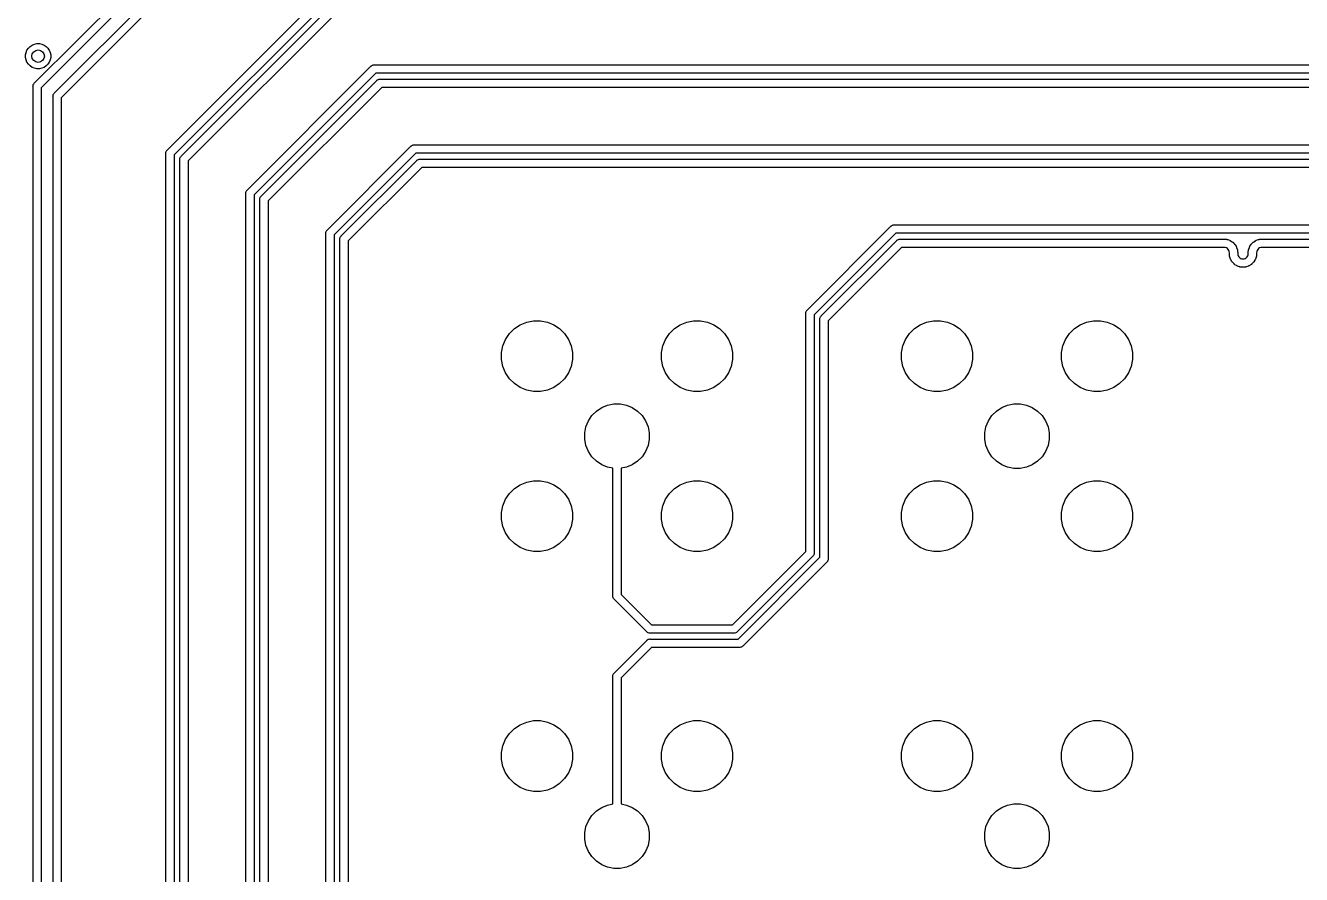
# Model space of a CAD drawing. Extents: x 4.56 to 9.01, y -5.14 to -1.86.
# Drawn here: x 4.561 to 6.156, y -4.248 to -3.187 of the extents above; entities that cross this region are included whole.
import ezdxf

# ---------------------------------------------------------------- set-up
doc = ezdxf.new("R2010")
doc.units = 0
doc.header["$MEASUREMENT"] = 0
doc.layers.add('BLACK', color=7, linetype='CONTINUOUS')

msp = doc.modelspace()

# ---------------------------------------------------------------- linework, layer by layer
at = {"layer": 'BLACK', "linetype": 'CONTINUOUS'}
for p, q in [((4.57164, -3.25879), (4.85879, -2.97164)), ((4.86457, -2.98), (4.58, -3.26457)), ((4.59664, -3.27129), (4.87129, -2.99664)), ((4.87707, -3.005), (4.605, -3.27707)), ((4.73764, -3.34247), (4.94247, -3.13764)), ((4.94849, -3.14635), (4.74635, -3.34849)), ((4.75536, -3.34981), (4.94981, -3.15536)), ((4.95583, -3.16407), (4.76407, -3.35583)), ((4.56063, -3.22345), (4.56124, -3.22041)), ((4.56124, -3.22041), (4.56242, -3.21754)), ((4.56242, -3.21754), (4.56415, -3.21496)), ((4.56415, -3.21496), (4.56634, -3.21277)), ((4.56634, -3.21277), (4.56892, -3.21104)), ((4.56892, -3.21104), (4.57178, -3.20986)), ((4.57178, -3.20986), (4.57483, -3.20925)), ((4.57483, -3.20925), (4.57793, -3.20925)), ((4.57793, -3.20925), (4.58097, -3.20986)), ((4.58097, -3.20986), (4.58384, -3.21104)), ((4.58384, -3.21104), (4.58642, -3.21277)), ((4.58642, -3.21277), (4.58861, -3.21496)), ((4.58861, -3.21496), (4.59033, -3.21754)), ((4.59033, -3.21754), (4.59152, -3.22041)), ((4.59152, -3.22041), (4.59213, -3.22345)), ((4.56063, -3.22655), (4.56063, -3.22345)), ((4.56124, -3.22959), (4.56063, -3.22655)), ((4.56242, -3.23246), (4.56124, -3.22959)), ((4.56415, -3.23504), (4.56242, -3.23246)), ((4.56634, -3.23723), (4.56415, -3.23504)), ((4.56892, -3.23896), (4.56634, -3.23723)), ((4.58642, -3.23723), (4.58384, -3.23896)), ((4.58861, -3.23504), (4.58642, -3.23723)), ((4.59033, -3.23246), (4.58861, -3.23504)), ((4.59152, -3.22959), (4.59033, -3.23246)), ((4.59213, -3.22655), (4.59152, -3.22959)), ((4.59213, -3.22345), (4.59213, -3.22655)), ((4.83764, -3.39247), (4.99247, -3.23764)), ((4.99247, -3.23764), (4.99263, -3.23744)), ((4.99263, -3.23744), (4.99342, -3.23679)), ((4.99342, -3.23679), (4.99433, -3.23631)), ((4.99433, -3.23631), (4.99531, -3.23601)), ((4.99531, -3.23601), (4.99633, -3.23591)), ((4.99633, -3.23591), (4.99659, -3.23593)), ((4.99659, -3.23593), (7.94417, -3.23593)), ((4.57178, -3.24014), (4.56892, -3.23896)), ((4.57483, -3.24075), (4.57178, -3.24014)), ((4.57793, -3.24075), (4.57483, -3.24075)), ((4.58097, -3.24014), (4.57793, -3.24075)), ((4.58384, -3.23896), (4.58097, -3.24014)), ((4.99849, -3.24635), (4.84635, -3.39849)), ((7.94607, -3.24635), (4.99849, -3.24635)), ((5.00198, -3.25393), (5.00265, -3.25373)), ((5.00265, -3.25373), (5.00367, -3.25363)), ((5.00367, -3.25363), (5.00393, -3.25365)), ((5.00393, -3.25365), (7.79618, -3.25365)), ((4.56998, -3.2625), (4.57007, -3.26152)), ((4.57, -3.26275), (4.56998, -3.2625)), ((4.57, -3.28109), (4.57, -3.26275)), ((4.57007, -3.26152), (4.57036, -3.26058)), ((4.57036, -3.26058), (4.57082, -3.25971)), ((4.57082, -3.25971), (4.57105, -3.25944)), ((4.57105, -3.25944), (4.57145, -3.25895)), ((4.57145, -3.25895), (4.57164, -3.25879)), ((4.58, -3.26457), (4.58, -4.48543)), ((4.85536, -3.39981), (4.99981, -3.25536)), ((5.00583, -3.26407), (4.86407, -3.40583)), ((4.99981, -3.25536), (4.99997, -3.25516)), ((4.99997, -3.25516), (5.00076, -3.25451)), ((5.00076, -3.25451), (5.00167, -3.25403)), ((5.00167, -3.25403), (5.00198, -3.25393)), ((7.79636, -3.26407), (5.00583, -3.26407)), ((4.57, -4.46275), (4.57, -3.28109)), ((4.57, -3.28109), (4.57, -3.28109)), ((4.59498, -3.275), (4.59507, -3.27402)), ((4.595, -3.27525), (4.59498, -3.275)), ((4.595, -4.47475), (4.595, -3.27525)), ((4.59507, -3.27402), (4.59536, -3.27308)), ((4.59536, -3.27308), (4.59582, -3.27221)), ((4.59582, -3.27221), (4.59606, -3.27192)), ((4.59606, -3.27192), (4.59645, -3.27145)), ((4.59645, -3.27145), (4.59664, -3.27129)), ((4.605, -3.27707), (4.605, -4.47293)), ((4.73591, -3.34633), (4.73601, -3.34531)), ((4.73593, -3.34659), (4.73591, -3.34633)), ((4.73593, -4.40341), (4.73593, -3.34659)), ((4.73601, -3.34531), (4.73631, -3.34433)), ((4.73631, -3.34433), (4.73679, -3.34342)), ((4.73679, -3.34342), (4.73728, -3.34283)), ((4.73728, -3.34283), (4.73744, -3.34263)), ((4.73744, -3.34263), (4.73764, -3.34247)), ((4.74635, -3.34849), (4.74635, -4.40151)), ((4.93764, -3.44247), (5.04247, -3.33764)), ((5.04849, -3.34635), (4.94635, -3.44849)), ((5.04247, -3.33764), (5.04263, -3.33744)), ((5.04263, -3.33744), (5.04342, -3.33679)), ((5.04342, -3.33679), (5.04433, -3.33631)), ((5.04433, -3.33631), (5.04531, -3.33601)), ((5.04531, -3.33601), (5.04633, -3.33591)), ((5.04633, -3.33591), (5.04659, -3.33593)), ((5.04659, -3.33593), (7.45341, -3.33593)), ((7.45151, -3.34635), (5.04849, -3.34635)), ((4.75363, -3.35367), (4.75373, -3.35265)), ((4.75365, -3.35393), (4.75363, -3.35367)), ((4.75365, -4.39607), (4.75365, -3.35393)), ((4.75373, -3.35265), (4.75403, -3.35167)), ((4.75403, -3.35167), (4.75451, -3.35076)), ((4.75451, -3.35076), (4.75458, -3.35068)), ((4.75458, -3.35068), (4.75516, -3.34997)), ((4.75516, -3.34997), (4.75536, -3.34981)), ((4.76407, -3.35583), (4.76407, -4.39417)), ((4.95536, -3.44981), (5.04981, -3.35536)), ((5.05583, -3.36407), (4.96407, -3.45583)), ((5.04981, -3.35536), (5.04997, -3.35516)), ((5.04997, -3.35516), (5.05076, -3.35451)), ((5.05076, -3.35451), (5.05167, -3.35403)), ((5.05167, -3.35403), (5.05265, -3.35373)), ((5.05265, -3.35373), (5.05341, -3.35365)), ((5.05341, -3.35365), (5.05367, -3.35363)), ((5.05341, -3.35365), (5.05341, -3.35365)), ((5.05367, -3.35363), (5.05393, -3.35365)), ((5.05393, -3.35365), (7.14066, -3.35365)), ((7.14085, -3.36407), (5.05583, -3.36407)), ((4.83591, -3.39633), (4.83601, -3.39531)), ((4.83593, -3.39659), (4.83591, -3.39633)), ((4.83593, -4.35341), (4.83593, -3.39659)), ((4.83601, -3.39531), (4.83631, -3.39433)), ((4.83631, -3.39433), (4.83679, -3.39342)), ((4.83679, -3.39342), (4.83728, -3.39283)), ((4.83728, -3.39283), (4.83744, -3.39263)), ((4.83744, -3.39263), (4.83764, -3.39247)), ((4.84635, -3.39849), (4.84635, -4.35151)), ((4.85363, -3.40367), (4.85373, -3.40265)), ((4.85365, -3.40393), (4.85363, -3.40367)), ((4.85365, -4.34607), (4.85365, -3.40393)), ((4.85373, -3.40265), (4.85403, -3.40167)), ((4.85403, -3.40167), (4.85414, -3.40146)), ((4.85414, -3.40146), (4.85451, -3.40076)), ((4.85451, -3.40076), (4.85516, -3.39997)), ((4.85516, -3.39997), (4.85536, -3.39981)), ((4.86407, -3.40583), (4.86407, -4.34417)), ((4.93601, -3.44531), (4.93631, -3.44433)), ((4.93631, -3.44433), (4.93646, -3.44405)), ((4.93646, -3.44405), (4.93679, -3.44342)), ((4.93679, -3.44342), (4.93744, -3.44263)), ((4.93744, -3.44263), (4.93764, -3.44247)), ((5.53764, -3.54247), (5.64247, -3.43764)), ((5.64247, -3.43764), (5.64263, -3.43744)), ((5.64263, -3.43744), (5.64342, -3.43679)), ((5.64342, -3.43679), (5.64433, -3.43631)), ((5.64433, -3.43631), (5.64531, -3.43601)), ((5.64531, -3.43601), (5.64633, -3.43591)), ((5.64633, -3.43591), (5.64659, -3.43593)), ((5.64659, -3.43593), (7.00341, -3.43593)), ((4.93591, -3.44633), (4.93601, -3.44531)), ((4.93593, -3.44659), (4.93591, -3.44633)), ((4.93593, -4.30341), (4.93593, -3.44659)), ((4.94635, -3.44849), (4.94635, -4.30151)), ((4.95363, -3.45367), (4.95373, -3.45265)), ((4.95365, -3.45393), (4.95363, -3.45367)), ((4.95365, -4.29607), (4.95365, -3.45393)), ((4.95373, -3.45265), (4.95403, -3.45167)), ((4.95403, -3.45167), (4.95414, -3.45146)), ((4.95414, -3.45146), (4.95451, -3.45076)), ((4.95451, -3.45076), (4.95516, -3.44997)), ((4.95516, -3.44997), (4.95536, -3.44981)), ((4.96407, -3.45583), (4.96407, -4.29417)), ((5.64849, -3.44635), (5.54635, -3.54849)), ((5.55536, -3.54981), (5.64981, -3.45536)), ((7.00151, -3.44635), (5.64849, -3.44635)), ((5.64981, -3.45536), (5.64997, -3.45516)), ((5.64997, -3.45516), (5.65076, -3.45451)), ((5.65076, -3.45451), (5.65167, -3.45403)), ((5.65167, -3.45403), (5.65265, -3.45373)), ((5.65265, -3.45373), (5.65341, -3.45365)), ((5.65341, -3.45365), (5.65367, -3.45363)), ((5.65341, -3.45365), (5.65341, -3.45365)), ((5.65367, -3.45363), (5.65393, -3.45365)), ((5.65393, -3.45365), (6.05839, -3.45365)), ((6.05839, -3.45365), (6.05842, -3.45365)), ((6.05842, -3.45365), (6.05889, -3.45365)), ((6.05889, -3.45365), (6.05912, -3.45365)), ((6.05912, -3.45365), (6.05915, -3.45366)), ((6.05915, -3.45366), (6.05919, -3.45366)), ((6.05919, -3.45366), (6.05941, -3.45368)), ((6.05941, -3.45368), (6.05988, -3.45373)), ((6.05988, -3.45373), (6.05992, -3.45374)), ((6.05992, -3.45374), (6.06189, -3.45396)), ((6.06189, -3.45396), (6.06222, -3.45398)), ((6.06222, -3.45398), (6.06265, -3.45408)), ((6.06265, -3.45408), (6.06308, -3.45417)), ((6.06308, -3.45417), (6.06338, -3.4543)), ((6.06338, -3.4543), (6.06553, -3.45506)), ((6.06553, -3.45506), (6.06585, -3.45514)), ((6.06585, -3.45514), (6.06624, -3.45534)), ((6.06624, -3.45534), (6.06664, -3.45552)), ((6.06664, -3.45552), (6.06691, -3.45572)), ((6.06691, -3.45572), (6.06884, -3.45693)), ((6.06884, -3.45693), (6.06913, -3.45709)), ((6.06913, -3.45709), (6.06947, -3.45737)), ((6.06947, -3.45737), (6.06982, -3.45764)), ((6.06982, -3.45764), (6.07003, -3.45788)), ((6.07003, -3.45788), (6.07165, -3.4595)), ((6.07165, -3.4595), (6.0719, -3.45971)), ((6.0719, -3.45971), (6.07217, -3.46006)), ((6.07217, -3.46006), (6.07244, -3.4604)), ((6.07244, -3.4604), (6.0726, -3.46069)), ((6.0726, -3.46069), (6.07381, -3.46262)), ((6.09115, -3.46262), (6.09237, -3.46069)), ((6.09237, -3.46069), (6.09252, -3.4604)), ((6.09252, -3.4604), (6.0928, -3.46006)), ((6.0928, -3.46006), (6.09307, -3.45971)), ((6.09307, -3.45971), (6.09332, -3.4595)), ((6.09332, -3.4595), (6.09493, -3.45788)), ((6.09493, -3.45788), (6.09515, -3.45764)), ((6.09515, -3.45764), (6.09549, -3.45737)), ((6.09549, -3.45737), (6.09583, -3.45709)), ((6.09583, -3.45709), (6.09612, -3.45693)), ((6.09612, -3.45693), (6.09806, -3.45572)), ((6.09806, -3.45572), (6.09832, -3.45552)), ((6.09832, -3.45552), (6.09872, -3.45534)), ((6.09872, -3.45534), (6.09911, -3.45514)), ((6.09911, -3.45514), (6.09943, -3.45506)), ((6.09943, -3.45506), (6.10159, -3.4543)), ((6.10159, -3.4543), (6.10189, -3.45417)), ((6.10189, -3.45417), (6.10232, -3.45408)), ((6.10232, -3.45408), (6.10275, -3.45398)), ((6.10275, -3.45398), (6.10307, -3.45396)), ((6.10307, -3.45396), (6.10505, -3.45374)), ((6.10505, -3.45374), (6.10508, -3.45373)), ((6.10508, -3.45373), (6.10556, -3.45368)), ((6.10556, -3.45368), (6.10578, -3.45366)), ((6.10578, -3.45366), (6.10581, -3.45366)), ((6.10581, -3.45366), (6.10585, -3.45365)), ((6.10585, -3.45365), (6.10607, -3.45365)), ((6.10607, -3.45365), (6.10654, -3.45365)), ((6.10654, -3.45365), (6.10658, -3.45365)), ((6.10658, -3.45365), (6.99607, -3.45365)), ((5.65583, -3.46407), (5.56407, -3.55583)), ((6.05857, -3.46407), (5.65583, -3.46407)), ((6.06032, -3.46426), (6.05857, -3.46407)), ((6.06171, -3.46475), (6.06032, -3.46426)), ((6.06296, -3.46553), (6.06171, -3.46475)), ((6.064, -3.46657), (6.06296, -3.46553)), ((6.06478, -3.46782), (6.064, -3.46657)), ((6.06527, -3.46921), (6.06478, -3.46782)), ((6.06547, -3.47096), (6.06527, -3.46921)), ((6.06546, -3.47151), (6.06547, -3.47147)), ((6.06547, -3.47198), (6.06546, -3.47151)), ((6.06547, -3.47147), (6.06547, -3.47096)), ((6.06547, -3.4722), (6.06547, -3.47198)), ((6.06547, -3.47224), (6.06547, -3.4722)), ((6.06547, -3.47228), (6.06547, -3.47224)), ((6.06549, -3.4725), (6.06547, -3.47228)), ((6.06554, -3.47297), (6.06549, -3.4725)), ((6.06555, -3.473), (6.06554, -3.47297)), ((6.06577, -3.47498), (6.06555, -3.473)), ((6.06579, -3.47531), (6.06577, -3.47498)), ((6.06589, -3.47573), (6.06579, -3.47531)), ((6.06598, -3.47616), (6.06589, -3.47573)), ((6.06611, -3.47647), (6.06598, -3.47616)), ((6.06687, -3.47862), (6.06611, -3.47647)), ((6.07381, -3.46262), (6.07401, -3.46289)), ((6.07401, -3.46289), (6.07419, -3.46329)), ((6.07419, -3.46329), (6.07439, -3.46368)), ((6.07439, -3.46368), (6.07448, -3.464)), ((6.07448, -3.464), (6.07523, -3.46615)), ((6.07523, -3.46615), (6.07536, -3.46645)), ((6.07536, -3.46645), (6.07545, -3.46688)), ((6.07545, -3.46688), (6.07556, -3.46731)), ((6.07556, -3.46731), (6.07557, -3.46764)), ((6.07557, -3.46764), (6.07579, -3.46962)), ((6.07579, -3.46962), (6.0758, -3.46965)), ((6.0758, -3.46965), (6.07585, -3.47013)), ((6.07585, -3.47013), (6.07587, -3.47034)), ((6.07587, -3.47034), (6.07587, -3.47038)), ((6.07587, -3.47038), (6.07588, -3.47042)), ((6.07588, -3.47042), (6.07588, -3.47064)), ((6.07588, -3.47064), (6.07588, -3.47111)), ((6.07588, -3.47111), (6.07588, -3.47115)), ((6.07588, -3.47115), (6.07588, -3.47166)), ((6.07588, -3.47166), (6.07608, -3.47341)), ((6.07608, -3.47341), (6.07656, -3.4748)), ((6.07656, -3.4748), (6.07734, -3.47604)), ((6.07734, -3.47604), (6.07839, -3.47709)), ((6.08658, -3.47709), (6.08762, -3.47604)), ((6.08762, -3.47604), (6.0884, -3.4748)), ((6.0884, -3.4748), (6.08889, -3.47341)), ((6.08889, -3.47341), (6.08909, -3.47166)), ((6.08908, -3.47111), (6.08909, -3.47064)), ((6.08909, -3.47115), (6.08908, -3.47111)), ((6.08909, -3.47034), (6.08912, -3.47012)), ((6.08909, -3.47038), (6.08909, -3.47034)), ((6.08909, -3.47042), (6.08909, -3.47038)), ((6.08909, -3.47064), (6.08909, -3.47042)), ((6.08909, -3.47166), (6.08909, -3.47115)), ((6.08912, -3.47012), (6.08916, -3.46965)), ((6.08916, -3.46965), (6.08917, -3.46962)), ((6.08917, -3.46962), (6.0894, -3.46764)), ((6.0894, -3.46764), (6.08941, -3.46731)), ((6.08941, -3.46731), (6.08951, -3.46688)), ((6.08951, -3.46688), (6.08961, -3.46645)), ((6.08961, -3.46645), (6.08974, -3.46615)), ((6.08974, -3.46615), (6.09049, -3.464)), ((6.09049, -3.464), (6.09058, -3.46368)), ((6.09058, -3.46368), (6.09077, -3.46329)), ((6.09077, -3.46329), (6.09096, -3.46289)), ((6.09096, -3.46289), (6.09115, -3.46262)), ((6.09885, -3.47647), (6.0981, -3.47862)), ((6.09898, -3.47616), (6.09885, -3.47647)), ((6.09907, -3.47573), (6.09898, -3.47616)), ((6.09918, -3.47531), (6.09907, -3.47573)), ((6.09919, -3.47498), (6.09918, -3.47531)), ((6.09941, -3.473), (6.09919, -3.47498)), ((6.09942, -3.47297), (6.09941, -3.473)), ((6.09947, -3.47249), (6.09942, -3.47297)), ((6.0995, -3.47228), (6.09947, -3.47249)), ((6.0997, -3.46921), (6.0995, -3.47096)), ((6.0995, -3.47096), (6.0995, -3.47147)), ((6.0995, -3.47147), (6.09951, -3.47151)), ((6.09951, -3.47151), (6.0995, -3.47198)), ((6.0995, -3.47198), (6.0995, -3.4722)), ((6.0995, -3.4722), (6.0995, -3.47224)), ((6.0995, -3.47224), (6.0995, -3.47228)), ((6.10018, -3.46782), (6.0997, -3.46921)), ((6.10097, -3.46657), (6.10018, -3.46782)), ((6.10201, -3.46553), (6.10097, -3.46657)), ((6.10325, -3.46475), (6.10201, -3.46553)), ((6.10464, -3.46426), (6.10325, -3.46475)), ((6.1064, -3.46407), (6.10464, -3.46426)), ((6.99417, -3.46407), (6.1064, -3.46407)), ((6.06695, -3.47894), (6.06687, -3.47862)), ((6.06715, -3.47933), (6.06695, -3.47894)), ((6.06734, -3.47973), (6.06715, -3.47933)), ((6.06753, -3.48), (6.06734, -3.47973)), ((6.06874, -3.48193), (6.06753, -3.48)), ((6.0689, -3.48222), (6.06874, -3.48193)), ((6.06918, -3.48256), (6.0689, -3.48222)), ((6.06945, -3.48291), (6.06918, -3.48256)), ((6.0697, -3.48312), (6.06945, -3.48291)), ((6.07131, -3.48473), (6.0697, -3.48312)), ((6.07152, -3.48498), (6.07131, -3.48473)), ((6.07187, -3.48525), (6.07152, -3.48498)), ((6.07221, -3.48553), (6.07187, -3.48525)), ((6.0725, -3.48569), (6.07221, -3.48553)), ((6.07443, -3.4869), (6.0725, -3.48569)), ((6.0747, -3.48709), (6.07443, -3.4869)), ((6.0751, -3.48728), (6.0747, -3.48709)), ((6.07549, -3.48748), (6.0751, -3.48728)), ((6.07581, -3.48756), (6.07549, -3.48748)), ((6.07796, -3.48832), (6.07581, -3.48756)), ((6.07827, -3.48845), (6.07796, -3.48832)), ((6.0787, -3.48854), (6.07827, -3.48845)), ((6.07839, -3.47709), (6.07963, -3.47787)), ((6.07912, -3.48864), (6.0787, -3.48854)), ((6.07945, -3.48866), (6.07912, -3.48864)), ((6.08172, -3.48891), (6.07945, -3.48866)), ((6.07963, -3.47787), (6.08102, -3.47835)), ((6.08102, -3.47835), (6.08248, -3.47852)), ((6.08204, -3.48897), (6.08172, -3.48891)), ((6.08248, -3.48896), (6.08204, -3.48897)), ((6.08248, -3.47852), (6.08395, -3.47835)), ((6.08292, -3.48897), (6.08248, -3.48896)), ((6.08325, -3.48891), (6.08292, -3.48897)), ((6.08551, -3.48866), (6.08325, -3.48891)), ((6.08395, -3.47835), (6.08533, -3.47787)), ((6.08533, -3.47787), (6.08658, -3.47709)), ((6.08584, -3.48864), (6.08551, -3.48866)), ((6.08627, -3.48854), (6.08584, -3.48864)), ((6.0867, -3.48845), (6.08627, -3.48854)), ((6.087, -3.48832), (6.0867, -3.48845)), ((6.08915, -3.48756), (6.087, -3.48832)), ((6.08947, -3.48748), (6.08915, -3.48756)), ((6.08987, -3.48728), (6.08947, -3.48748)), ((6.09027, -3.48709), (6.08987, -3.48728)), ((6.09053, -3.4869), (6.09027, -3.48709)), ((6.09246, -3.48569), (6.09053, -3.4869)), ((6.09275, -3.48553), (6.09246, -3.48569)), ((6.09309, -3.48525), (6.09275, -3.48553)), ((6.09344, -3.48498), (6.09309, -3.48525)), ((6.09366, -3.48473), (6.09344, -3.48498)), ((6.09527, -3.48312), (6.09366, -3.48473)), ((6.09552, -3.48291), (6.09527, -3.48312)), ((6.09579, -3.48256), (6.09552, -3.48291)), ((6.09607, -3.48222), (6.09579, -3.48256)), ((6.09622, -3.48193), (6.09607, -3.48222)), ((6.09743, -3.48), (6.09622, -3.48193)), ((6.09763, -3.47973), (6.09743, -3.48)), ((6.09781, -3.47933), (6.09763, -3.47973)), ((6.09801, -3.47894), (6.09781, -3.47933)), ((6.0981, -3.47862), (6.09801, -3.47894)), ((5.18708, -3.55741), (5.19564, -3.55571)), ((5.19564, -3.55571), (5.20436, -3.55571)), ((5.20436, -3.55571), (5.21292, -3.55741)), ((5.38708, -3.55741), (5.39564, -3.55571)), ((5.39564, -3.55571), (5.40436, -3.55571)), ((5.40436, -3.55571), (5.41292, -3.55741)), ((5.53591, -3.54633), (5.53601, -3.54531)), ((5.53593, -3.54659), (5.53591, -3.54633)), ((5.53593, -3.84417), (5.53593, -3.54659)), ((5.53601, -3.54531), (5.53631, -3.54433)), ((5.53631, -3.54433), (5.53679, -3.54342)), ((5.53679, -3.54342), (5.53728, -3.54283)), ((5.53728, -3.54283), (5.53744, -3.54263)), ((5.53744, -3.54263), (5.53764, -3.54247)), ((5.54635, -3.54849), (5.54635, -3.84607)), ((5.55363, -3.55367), (5.55373, -3.55265)), ((5.55365, -3.55393), (5.55363, -3.55367)), ((5.55365, -3.85151), (5.55365, -3.55393)), ((5.55373, -3.55265), (5.55403, -3.55167)), ((5.55403, -3.55167), (5.55451, -3.55076)), ((5.55451, -3.55076), (5.55458, -3.55068)), ((5.55458, -3.55068), (5.55516, -3.54997)), ((5.55516, -3.54997), (5.55536, -3.54981)), ((5.56407, -3.55583), (5.56407, -3.85341)), ((5.68708, -3.55741), (5.69564, -3.55571)), ((5.69564, -3.55571), (5.70436, -3.55571)), ((5.70436, -3.55571), (5.71292, -3.55741)), ((5.88708, -3.55741), (5.89564, -3.55571)), ((5.89564, -3.55571), (5.90436, -3.55571)), ((5.90436, -3.55571), (5.91292, -3.55741)), ((5.16075, -3.57902), (5.1656, -3.57177)), ((5.1656, -3.57177), (5.17177, -3.5656)), ((5.17177, -3.5656), (5.17902, -3.56075)), ((5.17902, -3.56075), (5.18708, -3.55741)), ((5.21292, -3.55741), (5.22098, -3.56075)), ((5.22098, -3.56075), (5.22823, -3.5656)), ((5.22823, -3.5656), (5.2344, -3.57177)), ((5.2344, -3.57177), (5.23925, -3.57902)), ((5.36075, -3.57902), (5.3656, -3.57177)), ((5.3656, -3.57177), (5.37177, -3.5656)), ((5.37177, -3.5656), (5.37902, -3.56075)), ((5.37902, -3.56075), (5.38708, -3.55741)), ((5.41292, -3.55741), (5.42098, -3.56075)), ((5.42098, -3.56075), (5.42823, -3.5656)), ((5.42823, -3.5656), (5.4344, -3.57177)), ((5.4344, -3.57177), (5.43925, -3.57902)), ((5.66075, -3.57902), (5.6656, -3.57177)), ((5.6656, -3.57177), (5.67177, -3.5656)), ((5.67177, -3.5656), (5.67902, -3.56075)), ((5.67902, -3.56075), (5.68708, -3.55741)), ((5.71292, -3.55741), (5.72098, -3.56075)), ((5.72098, -3.56075), (5.72823, -3.5656)), ((5.72823, -3.5656), (5.7344, -3.57177)), ((5.7344, -3.57177), (5.73925, -3.57902)), ((5.86075, -3.57902), (5.8656, -3.57177)), ((5.8656, -3.57177), (5.87177, -3.5656)), ((5.87177, -3.5656), (5.87902, -3.56075)), ((5.87902, -3.56075), (5.88708, -3.55741)), ((5.91292, -3.55741), (5.92098, -3.56075)), ((5.92098, -3.56075), (5.92823, -3.5656)), ((5.92823, -3.5656), (5.9344, -3.57177)), ((5.9344, -3.57177), (5.93925, -3.57902)), ((5.15571, -3.59564), (5.15741, -3.58708)), ((5.15741, -3.58708), (5.16075, -3.57902)), ((5.23925, -3.57902), (5.24259, -3.58708)), ((5.24259, -3.58708), (5.24429, -3.59564)), ((5.35571, -3.59564), (5.35741, -3.58708)), ((5.35741, -3.58708), (5.36075, -3.57902)), ((5.43925, -3.57902), (5.44259, -3.58708)), ((5.44259, -3.58708), (5.44429, -3.59564)), ((5.65571, -3.59564), (5.65741, -3.58708)), ((5.65741, -3.58708), (5.66075, -3.57902)), ((5.73925, -3.57902), (5.74259, -3.58708)), ((5.74259, -3.58708), (5.74429, -3.59564)), ((5.85571, -3.59564), (5.85741, -3.58708)), ((5.85741, -3.58708), (5.86075, -3.57902)), ((5.93925, -3.57902), (5.94259, -3.58708)), ((5.94259, -3.58708), (5.94429, -3.59564)), ((5.15571, -3.60436), (5.15571, -3.59564)), ((5.15741, -3.61292), (5.15571, -3.60436)), ((5.24429, -3.60436), (5.24259, -3.61292)), ((5.24429, -3.59564), (5.24429, -3.60436)), ((5.35571, -3.60436), (5.35571, -3.59564)), ((5.35741, -3.61292), (5.35571, -3.60436)), ((5.44429, -3.60436), (5.44259, -3.61292)), ((5.44429, -3.59564), (5.44429, -3.60436)), ((5.65571, -3.60436), (5.65571, -3.59564)), ((5.65741, -3.61292), (5.65571, -3.60436)), ((5.74429, -3.60436), (5.74259, -3.61292)), ((5.74429, -3.59564), (5.74429, -3.60436)), ((5.85571, -3.60436), (5.85571, -3.59564)), ((5.85741, -3.61292), (5.85571, -3.60436)), ((5.94429, -3.60436), (5.94259, -3.61292)), ((5.94429, -3.59564), (5.94429, -3.60436)), ((5.16075, -3.62098), (5.15741, -3.61292)), ((5.24259, -3.61292), (5.23925, -3.62098)), ((5.36075, -3.62098), (5.35741, -3.61292)), ((5.44259, -3.61292), (5.43925, -3.62098)), ((5.66075, -3.62098), (5.65741, -3.61292)), ((5.74259, -3.61292), (5.73925, -3.62098)), ((5.86075, -3.62098), (5.85741, -3.61292)), ((5.94259, -3.61292), (5.93925, -3.62098)), ((5.1656, -3.62823), (5.16075, -3.62098)), ((5.17177, -3.6344), (5.1656, -3.62823)), ((5.17902, -3.63925), (5.17177, -3.6344)), ((5.22823, -3.6344), (5.22098, -3.63925)), ((5.2344, -3.62823), (5.22823, -3.6344)), ((5.23925, -3.62098), (5.2344, -3.62823)), ((5.3656, -3.62823), (5.36075, -3.62098)), ((5.37177, -3.6344), (5.3656, -3.62823)), ((5.37902, -3.63925), (5.37177, -3.6344)), ((5.42823, -3.6344), (5.42098, -3.63925)), ((5.4344, -3.62823), (5.42823, -3.6344)), ((5.43925, -3.62098), (5.4344, -3.62823)), ((5.6656, -3.62823), (5.66075, -3.62098)), ((5.67177, -3.6344), (5.6656, -3.62823)), ((5.67902, -3.63925), (5.67177, -3.6344)), ((5.72823, -3.6344), (5.72098, -3.63925)), ((5.7344, -3.62823), (5.72823, -3.6344)), ((5.73925, -3.62098), (5.7344, -3.62823)), ((5.8656, -3.62823), (5.86075, -3.62098)), ((5.87177, -3.6344), (5.8656, -3.62823)), ((5.87902, -3.63925), (5.87177, -3.6344)), ((5.92823, -3.6344), (5.92098, -3.63925)), ((5.9344, -3.62823), (5.92823, -3.6344)), ((5.93925, -3.62098), (5.9344, -3.62823)), ((5.18708, -3.64259), (5.17902, -3.63925)), ((5.19564, -3.64429), (5.18708, -3.64259)), ((5.20436, -3.64429), (5.19564, -3.64429)), ((5.21292, -3.64259), (5.20436, -3.64429)), ((5.22098, -3.63925), (5.21292, -3.64259)), ((5.38708, -3.64259), (5.37902, -3.63925)), ((5.39564, -3.64429), (5.38708, -3.64259)), ((5.40436, -3.64429), (5.39564, -3.64429)), ((5.41292, -3.64259), (5.40436, -3.64429)), ((5.42098, -3.63925), (5.41292, -3.64259)), ((5.68708, -3.64259), (5.67902, -3.63925)), ((5.69564, -3.64429), (5.68708, -3.64259)), ((5.70436, -3.64429), (5.69564, -3.64429)), ((5.71292, -3.64259), (5.70436, -3.64429)), ((5.72098, -3.63925), (5.71292, -3.64259)), ((5.88708, -3.64259), (5.87902, -3.63925)), ((5.89564, -3.64429), (5.88708, -3.64259)), ((5.90436, -3.64429), (5.89564, -3.64429)), ((5.91292, -3.64259), (5.90436, -3.64429)), ((5.92098, -3.63925), (5.91292, -3.64259)), ((5.27428, -3.66865), (5.28089, -3.66424)), ((5.28089, -3.66424), (5.28823, -3.6612)), ((5.28823, -3.6612), (5.29603, -3.65965)), ((5.29603, -3.65965), (5.30397, -3.65965)), ((5.30397, -3.65965), (5.31177, -3.6612)), ((5.31177, -3.6612), (5.31911, -3.66424)), ((5.31911, -3.66424), (5.32572, -3.66865)), ((5.77428, -3.66865), (5.78089, -3.66424)), ((5.78089, -3.66424), (5.78823, -3.6612)), ((5.78823, -3.6612), (5.79603, -3.65965)), ((5.79603, -3.65965), (5.80397, -3.65965)), ((5.80397, -3.65965), (5.81177, -3.6612)), ((5.81177, -3.6612), (5.81911, -3.66424)), ((5.81911, -3.66424), (5.82572, -3.66865)), ((5.2612, -3.68823), (5.26424, -3.68089)), ((5.26424, -3.68089), (5.26865, -3.67428)), ((5.26865, -3.67428), (5.27428, -3.66865)), ((5.32572, -3.66865), (5.33135, -3.67428)), ((5.33135, -3.67428), (5.33576, -3.68089)), ((5.33576, -3.68089), (5.3388, -3.68823)), ((5.7612, -3.68823), (5.76424, -3.68089)), ((5.76424, -3.68089), (5.76865, -3.67428)), ((5.76865, -3.67428), (5.77428, -3.66865)), ((5.82572, -3.66865), (5.83135, -3.67428)), ((5.83135, -3.67428), (5.83576, -3.68089)), ((5.83576, -3.68089), (5.8388, -3.68823)), ((5.25965, -3.69603), (5.2612, -3.68823)), ((5.25965, -3.70397), (5.25965, -3.69603)), ((5.3388, -3.68823), (5.34035, -3.69603)), ((5.34035, -3.69603), (5.34035, -3.70397)), ((5.75965, -3.69603), (5.7612, -3.68823)), ((5.75965, -3.70397), (5.75965, -3.69603)), ((5.8388, -3.68823), (5.84035, -3.69603)), ((5.84035, -3.69603), (5.84035, -3.70397)), ((5.2612, -3.71177), (5.25965, -3.70397)), ((5.26424, -3.71911), (5.2612, -3.71177)), ((5.3388, -3.71177), (5.33576, -3.71911)), ((5.34035, -3.70397), (5.3388, -3.71177)), ((5.7612, -3.71177), (5.75965, -3.70397)), ((5.76424, -3.71911), (5.7612, -3.71177)), ((5.8388, -3.71177), (5.83576, -3.71911)), ((5.84035, -3.70397), (5.8388, -3.71177)), ((5.26865, -3.72572), (5.26424, -3.71911)), ((5.27428, -3.73135), (5.26865, -3.72572)), ((5.28089, -3.73576), (5.27428, -3.73135)), ((5.32572, -3.73135), (5.31911, -3.73576)), ((5.33135, -3.72572), (5.32572, -3.73135)), ((5.33576, -3.71911), (5.33135, -3.72572)), ((5.76865, -3.72572), (5.76424, -3.71911)), ((5.77428, -3.73135), (5.76865, -3.72572)), ((5.78089, -3.73576), (5.77428, -3.73135)), ((5.82572, -3.73135), (5.81911, -3.73576)), ((5.83135, -3.72572), (5.82572, -3.73135)), ((5.83576, -3.71911), (5.83135, -3.72572)), ((5.28823, -3.7388), (5.28089, -3.73576)), ((5.29479, -3.74011), (5.28823, -3.7388)), ((5.29479, -3.89974), (5.29479, -3.74011)), ((5.31177, -3.7388), (5.30521, -3.74011)), ((5.30521, -3.74011), (5.30521, -3.89784)), ((5.31911, -3.73576), (5.31177, -3.7388)), ((5.78823, -3.7388), (5.78089, -3.73576)), ((5.79603, -3.74035), (5.78823, -3.7388)), ((5.80397, -3.74035), (5.79603, -3.74035)), ((5.81177, -3.7388), (5.80397, -3.74035)), ((5.81911, -3.73576), (5.81177, -3.7388)), ((5.17177, -3.7656), (5.17902, -3.76075)), ((5.17902, -3.76075), (5.18708, -3.75741)), ((5.18708, -3.75741), (5.19564, -3.75571)), ((5.19564, -3.75571), (5.20436, -3.75571)), ((5.20436, -3.75571), (5.21292, -3.75741)), ((5.21292, -3.75741), (5.22098, -3.76075)), ((5.22098, -3.76075), (5.22823, -3.7656)), ((5.37177, -3.7656), (5.37902, -3.76075)), ((5.37902, -3.76075), (5.38708, -3.75741)), ((5.38708, -3.75741), (5.39564, -3.75571)), ((5.39564, -3.75571), (5.40436, -3.75571)), ((5.40436, -3.75571), (5.41292, -3.75741)), ((5.41292, -3.75741), (5.42098, -3.76075)), ((5.42098, -3.76075), (5.42823, -3.7656)), ((5.67177, -3.7656), (5.67902, -3.76075)), ((5.67902, -3.76075), (5.68708, -3.75741)), ((5.68708, -3.75741), (5.69564, -3.75571)), ((5.69564, -3.75571), (5.70436, -3.75571)), ((5.70436, -3.75571), (5.71292, -3.75741)), ((5.71292, -3.75741), (5.72098, -3.76075)), ((5.72098, -3.76075), (5.72823, -3.7656)), ((5.87177, -3.7656), (5.87902, -3.76075)), ((5.87902, -3.76075), (5.88708, -3.75741)), ((5.88708, -3.75741), (5.89564, -3.75571)), ((5.89564, -3.75571), (5.90436, -3.75571)), ((5.90436, -3.75571), (5.91292, -3.75741)), ((5.91292, -3.75741), (5.92098, -3.76075)), ((5.92098, -3.76075), (5.92823, -3.7656)), ((5.15741, -3.78708), (5.16075, -3.77902)), ((5.16075, -3.77902), (5.1656, -3.77177)), ((5.1656, -3.77177), (5.17177, -3.7656)), ((5.22823, -3.7656), (5.2344, -3.77177)), ((5.2344, -3.77177), (5.23925, -3.77902)), ((5.23925, -3.77902), (5.24259, -3.78708)), ((5.35741, -3.78708), (5.36075, -3.77902)), ((5.36075, -3.77902), (5.3656, -3.77177)), ((5.3656, -3.77177), (5.37177, -3.7656)), ((5.42823, -3.7656), (5.4344, -3.77177)), ((5.4344, -3.77177), (5.43925, -3.77902)), ((5.43925, -3.77902), (5.44259, -3.78708)), ((5.65741, -3.78708), (5.66075, -3.77902)), ((5.66075, -3.77902), (5.6656, -3.77177)), ((5.6656, -3.77177), (5.67177, -3.7656)), ((5.72823, -3.7656), (5.7344, -3.77177)), ((5.7344, -3.77177), (5.73925, -3.77902)), ((5.73925, -3.77902), (5.74259, -3.78708)), ((5.85741, -3.78708), (5.86075, -3.77902)), ((5.86075, -3.77902), (5.8656, -3.77177)), ((5.8656, -3.77177), (5.87177, -3.7656)), ((5.92823, -3.7656), (5.9344, -3.77177)), ((5.9344, -3.77177), (5.93925, -3.77902)), ((5.93925, -3.77902), (5.94259, -3.78708)), ((5.15571, -3.79564), (5.15741, -3.78708)), ((5.15571, -3.80436), (5.15571, -3.79564)), ((5.24259, -3.78708), (5.24429, -3.79564)), ((5.24429, -3.79564), (5.24429, -3.80436)), ((5.35571, -3.79564), (5.35741, -3.78708)), ((5.35571, -3.80436), (5.35571, -3.79564)), ((5.44259, -3.78708), (5.44429, -3.79564)), ((5.44429, -3.79564), (5.44429, -3.80436)), ((5.65571, -3.79564), (5.65741, -3.78708)), ((5.65571, -3.80436), (5.65571, -3.79564)), ((5.74259, -3.78708), (5.74429, -3.79564)), ((5.74429, -3.79564), (5.74429, -3.80436)), ((5.85571, -3.79564), (5.85741, -3.78708)), ((5.85571, -3.80436), (5.85571, -3.79564)), ((5.94259, -3.78708), (5.94429, -3.79564)), ((5.94429, -3.79564), (5.94429, -3.80436)), ((5.15741, -3.81292), (5.15571, -3.80436)), ((5.24429, -3.80436), (5.24259, -3.81292)), ((5.35741, -3.81292), (5.35571, -3.80436)), ((5.44429, -3.80436), (5.44259, -3.81292)), ((5.65741, -3.81292), (5.65571, -3.80436)), ((5.74429, -3.80436), (5.74259, -3.81292)), ((5.85741, -3.81292), (5.85571, -3.80436)), ((5.94429, -3.80436), (5.94259, -3.81292)), ((5.16075, -3.82098), (5.15741, -3.81292)), ((5.1656, -3.82823), (5.16075, -3.82098)), ((5.23925, -3.82098), (5.2344, -3.82823)), ((5.24259, -3.81292), (5.23925, -3.82098)), ((5.36075, -3.82098), (5.35741, -3.81292)), ((5.3656, -3.82823), (5.36075, -3.82098)), ((5.43925, -3.82098), (5.4344, -3.82823)), ((5.44259, -3.81292), (5.43925, -3.82098)), ((5.66075, -3.82098), (5.65741, -3.81292)), ((5.6656, -3.82823), (5.66075, -3.82098)), ((5.73925, -3.82098), (5.7344, -3.82823)), ((5.74259, -3.81292), (5.73925, -3.82098)), ((5.86075, -3.82098), (5.85741, -3.81292)), ((5.8656, -3.82823), (5.86075, -3.82098)), ((5.93925, -3.82098), (5.9344, -3.82823)), ((5.94259, -3.81292), (5.93925, -3.82098)), ((5.17177, -3.8344), (5.1656, -3.82823)), ((5.17902, -3.83925), (5.17177, -3.8344)), ((5.18708, -3.84259), (5.17902, -3.83925)), ((5.19564, -3.84429), (5.18708, -3.84259)), ((5.21292, -3.84259), (5.20436, -3.84429)), ((5.22098, -3.83925), (5.21292, -3.84259)), ((5.22823, -3.8344), (5.22098, -3.83925)), ((5.2344, -3.82823), (5.22823, -3.8344)), ((5.37177, -3.8344), (5.3656, -3.82823)), ((5.37902, -3.83925), (5.37177, -3.8344)), ((5.38708, -3.84259), (5.37902, -3.83925)), ((5.39564, -3.84429), (5.38708, -3.84259)), ((5.41292, -3.84259), (5.40436, -3.84429)), ((5.42098, -3.83925), (5.41292, -3.84259)), ((5.42823, -3.8344), (5.42098, -3.83925)), ((5.4344, -3.82823), (5.42823, -3.8344)), ((5.67177, -3.8344), (5.6656, -3.82823)), ((5.67902, -3.83925), (5.67177, -3.8344)), ((5.68708, -3.84259), (5.67902, -3.83925)), ((5.69564, -3.84429), (5.68708, -3.84259)), ((5.71292, -3.84259), (5.70436, -3.84429)), ((5.72098, -3.83925), (5.71292, -3.84259)), ((5.72823, -3.8344), (5.72098, -3.83925)), ((5.7344, -3.82823), (5.72823, -3.8344)), ((5.87177, -3.8344), (5.8656, -3.82823)), ((5.87902, -3.83925), (5.87177, -3.8344)), ((5.88708, -3.84259), (5.87902, -3.83925)), ((5.89564, -3.84429), (5.88708, -3.84259)), ((5.91292, -3.84259), (5.90436, -3.84429)), ((5.92098, -3.83925), (5.91292, -3.84259)), ((5.92823, -3.8344), (5.92098, -3.83925)), ((5.9344, -3.82823), (5.92823, -3.8344)), ((5.20436, -3.84429), (5.19564, -3.84429)), ((5.40436, -3.84429), (5.39564, -3.84429)), ((5.44417, -3.93593), (5.53593, -3.84417)), ((5.54464, -3.85019), (5.45019, -3.94464)), ((5.45151, -3.95365), (5.55365, -3.85151)), ((5.56236, -3.85753), (5.45753, -3.96236)), ((5.54484, -3.85003), (5.54464, -3.85019)), ((5.54549, -3.84924), (5.54484, -3.85003)), ((5.54597, -3.84833), (5.54549, -3.84924)), ((5.54627, -3.84735), (5.54597, -3.84833)), ((5.54635, -3.84659), (5.54627, -3.84735)), ((5.54635, -3.84607), (5.54637, -3.84633)), ((5.54637, -3.84633), (5.54635, -3.84659)), ((5.54635, -3.84659), (5.54635, -3.84659)), ((5.56256, -3.85737), (5.56236, -3.85753)), ((5.56321, -3.85658), (5.56256, -3.85737)), ((5.56369, -3.85567), (5.56321, -3.85658)), ((5.56399, -3.85469), (5.56369, -3.85567)), ((5.56407, -3.85393), (5.56399, -3.85469)), ((5.56407, -3.85341), (5.56409, -3.85367)), ((5.56409, -3.85367), (5.56407, -3.85393)), ((5.56407, -3.85393), (5.56407, -3.85393)), ((5.70436, -3.84429), (5.69564, -3.84429)), ((5.90436, -3.84429), (5.89564, -3.84429)), ((5.29477, -3.9), (5.29479, -3.89974)), ((5.29487, -3.90102), (5.29477, -3.9)), ((5.29517, -3.902), (5.29487, -3.90102)), ((5.29565, -3.90291), (5.29517, -3.902)), ((5.29517, -3.902), (5.29517, -3.902)), ((5.2963, -3.9037), (5.29565, -3.90291)), ((5.2965, -3.90386), (5.2963, -3.9037)), ((5.33728, -3.94464), (5.2965, -3.90386)), ((5.30521, -3.89784), (5.3433, -3.93593)), ((5.3433, -3.93593), (5.44417, -3.93593)), ((5.2965, -3.99614), (5.33728, -3.95536)), ((5.33744, -3.94484), (5.33728, -3.94464)), ((5.33728, -3.95536), (5.33744, -3.95516)), ((5.33823, -3.94549), (5.33744, -3.94484)), ((5.33744, -3.95516), (5.33823, -3.95451)), ((5.33914, -3.94597), (5.33823, -3.94549)), ((5.33823, -3.95451), (5.33914, -3.95403)), ((5.34012, -3.94627), (5.33914, -3.94597)), ((5.33914, -3.94597), (5.33914, -3.94597)), ((5.33914, -3.95403), (5.34012, -3.95373)), ((5.34114, -3.94637), (5.34012, -3.94627)), ((5.34012, -3.95373), (5.34114, -3.95363)), ((5.34139, -3.94635), (5.34114, -3.94637)), ((5.34114, -3.95363), (5.34139, -3.95365)), ((5.44607, -3.94635), (5.34139, -3.94635)), ((5.34139, -3.95365), (5.45151, -3.95365)), ((5.44633, -3.94637), (5.44607, -3.94635)), ((5.44735, -3.94627), (5.44633, -3.94637)), ((5.44833, -3.94597), (5.44735, -3.94627)), ((5.44735, -3.94627), (5.44735, -3.94627)), ((5.44924, -3.94549), (5.44833, -3.94597)), ((5.45003, -3.94484), (5.44924, -3.94549)), ((5.45019, -3.94464), (5.45003, -3.94484)), ((5.3433, -3.96407), (5.30521, -4.00216)), ((5.45341, -3.96407), (5.3433, -3.96407)), ((5.45367, -3.96409), (5.45341, -3.96407)), ((5.45469, -3.96399), (5.45367, -3.96409)), ((5.45567, -3.96369), (5.45469, -3.96399)), ((5.45658, -3.96321), (5.45567, -3.96369)), ((5.45737, -3.96256), (5.45658, -3.96321)), ((5.45753, -3.96236), (5.45737, -3.96256)), ((5.29477, -4), (5.29487, -3.99898)), ((5.29479, -4.00026), (5.29477, -4)), ((5.29479, -4.15989), (5.29479, -4.00026)), ((5.29487, -3.99898), (5.29517, -3.998)), ((5.29517, -3.998), (5.29565, -3.99709)), ((5.29565, -3.99709), (5.29614, -3.9965)), ((5.29614, -3.9965), (5.2963, -3.9963)), ((5.2963, -3.9963), (5.2965, -3.99614)), ((5.30521, -4.00216), (5.30521, -4.15989)), ((5.1656, -4.07177), (5.17177, -4.0656)), ((5.17177, -4.0656), (5.17902, -4.06075)), ((5.17902, -4.06075), (5.18708, -4.05741)), ((5.18708, -4.05741), (5.19564, -4.05571)), ((5.19564, -4.05571), (5.20436, -4.05571)), ((5.20436, -4.05571), (5.21292, -4.05741)), ((5.21292, -4.05741), (5.22098, -4.06075)), ((5.22098, -4.06075), (5.22823, -4.0656)), ((5.22823, -4.0656), (5.2344, -4.07177)), ((5.3656, -4.07177), (5.37177, -4.0656)), ((5.37177, -4.0656), (5.37902, -4.06075)), ((5.37902, -4.06075), (5.38708, -4.05741)), ((5.38708, -4.05741), (5.39564, -4.05571)), ((5.39564, -4.05571), (5.40436, -4.05571)), ((5.40436, -4.05571), (5.41292, -4.05741)), ((5.41292, -4.05741), (5.42098, -4.06075)), ((5.42098, -4.06075), (5.42823, -4.0656)), ((5.42823, -4.0656), (5.4344, -4.07177)), ((5.6656, -4.07177), (5.67177, -4.0656)), ((5.67177, -4.0656), (5.67902, -4.06075)), ((5.67902, -4.06075), (5.68708, -4.05741)), ((5.68708, -4.05741), (5.69564, -4.05571)), ((5.69564, -4.05571), (5.70436, -4.05571)), ((5.70436, -4.05571), (5.71292, -4.05741)), ((5.71292, -4.05741), (5.72098, -4.06075)), ((5.72098, -4.06075), (5.72823, -4.0656)), ((5.72823, -4.0656), (5.7344, -4.07177)), ((5.8656, -4.07177), (5.87177, -4.0656)), ((5.87177, -4.0656), (5.87902, -4.06075)), ((5.87902, -4.06075), (5.88708, -4.05741)), ((5.88708, -4.05741), (5.89564, -4.05571)), ((5.89564, -4.05571), (5.90436, -4.05571)), ((5.90436, -4.05571), (5.91292, -4.05741)), ((5.91292, -4.05741), (5.92098, -4.06075)), ((5.92098, -4.06075), (5.92823, -4.0656)), ((5.92823, -4.0656), (5.9344, -4.07177)), ((5.15741, -4.08708), (5.16075, -4.07902)), ((5.16075, -4.07902), (5.1656, -4.07177)), ((5.2344, -4.07177), (5.23925, -4.07902)), ((5.23925, -4.07902), (5.24259, -4.08708)), ((5.35741, -4.08708), (5.36075, -4.07902)), ((5.36075, -4.07902), (5.3656, -4.07177)), ((5.4344, -4.07177), (5.43925, -4.07902)), ((5.43925, -4.07902), (5.44259, -4.08708)), ((5.65741, -4.08708), (5.66075, -4.07902)), ((5.66075, -4.07902), (5.6656, -4.07177)), ((5.7344, -4.07177), (5.73925, -4.07902)), ((5.73925, -4.07902), (5.74259, -4.08708)), ((5.85741, -4.08708), (5.86075, -4.07902)), ((5.86075, -4.07902), (5.8656, -4.07177)), ((5.9344, -4.07177), (5.93925, -4.07902)), ((5.93925, -4.07902), (5.94259, -4.08708)), ((5.15571, -4.09564), (5.15741, -4.08708)), ((5.15571, -4.10436), (5.15571, -4.09564)), ((5.24259, -4.08708), (5.24429, -4.09564)), ((5.24429, -4.09564), (5.24429, -4.10436)), ((5.35571, -4.09564), (5.35741, -4.08708)), ((5.35571, -4.10436), (5.35571, -4.09564)), ((5.44259, -4.08708), (5.44429, -4.09564)), ((5.44429, -4.09564), (5.44429, -4.10436)), ((5.65571, -4.09564), (5.65741, -4.08708)), ((5.65571, -4.10436), (5.65571, -4.09564)), ((5.74259, -4.08708), (5.74429, -4.09564)), ((5.74429, -4.09564), (5.74429, -4.10436)), ((5.85571, -4.09564), (5.85741, -4.08708)), ((5.85571, -4.10436), (5.85571, -4.09564)), ((5.94259, -4.08708), (5.94429, -4.09564)), ((5.94429, -4.09564), (5.94429, -4.10436)), ((5.15741, -4.11292), (5.15571, -4.10436)), ((5.16075, -4.12098), (5.15741, -4.11292)), ((5.24259, -4.11292), (5.23925, -4.12098)), ((5.24429, -4.10436), (5.24259, -4.11292)), ((5.35741, -4.11292), (5.35571, -4.10436)), ((5.36075, -4.12098), (5.35741, -4.11292)), ((5.44259, -4.11292), (5.43925, -4.12098)), ((5.44429, -4.10436), (5.44259, -4.11292)), ((5.65741, -4.11292), (5.65571, -4.10436)), ((5.66075, -4.12098), (5.65741, -4.11292)), ((5.74259, -4.11292), (5.73925, -4.12098)), ((5.74429, -4.10436), (5.74259, -4.11292)), ((5.85741, -4.11292), (5.85571, -4.10436)), ((5.86075, -4.12098), (5.85741, -4.11292)), ((5.94259, -4.11292), (5.93925, -4.12098)), ((5.94429, -4.10436), (5.94259, -4.11292)), ((5.1656, -4.12823), (5.16075, -4.12098)), ((5.17177, -4.1344), (5.1656, -4.12823)), ((5.2344, -4.12823), (5.22823, -4.1344)), ((5.23925, -4.12098), (5.2344, -4.12823)), ((5.3656, -4.12823), (5.36075, -4.12098)), ((5.37177, -4.1344), (5.3656, -4.12823)), ((5.4344, -4.12823), (5.42823, -4.1344)), ((5.43925, -4.12098), (5.4344, -4.12823)), ((5.6656, -4.12823), (5.66075, -4.12098)), ((5.67177, -4.1344), (5.6656, -4.12823)), ((5.7344, -4.12823), (5.72823, -4.1344)), ((5.73925, -4.12098), (5.7344, -4.12823)), ((5.8656, -4.12823), (5.86075, -4.12098)), ((5.87177, -4.1344), (5.8656, -4.12823)), ((5.9344, -4.12823), (5.92823, -4.1344)), ((5.93925, -4.12098), (5.9344, -4.12823)), ((5.17902, -4.13925), (5.17177, -4.1344)), ((5.18708, -4.14259), (5.17902, -4.13925)), ((5.19564, -4.14429), (5.18708, -4.14259)), ((5.20436, -4.14429), (5.19564, -4.14429)), ((5.21292, -4.14259), (5.20436, -4.14429)), ((5.22098, -4.13925), (5.21292, -4.14259)), ((5.22823, -4.1344), (5.22098, -4.13925)), ((5.37902, -4.13925), (5.37177, -4.1344)), ((5.38708, -4.14259), (5.37902, -4.13925)), ((5.39564, -4.14429), (5.38708, -4.14259)), ((5.40436, -4.14429), (5.39564, -4.14429)), ((5.41292, -4.14259), (5.40436, -4.14429)), ((5.42098, -4.13925), (5.41292, -4.14259)), ((5.42823, -4.1344), (5.42098, -4.13925)), ((5.67902, -4.13925), (5.67177, -4.1344)), ((5.68708, -4.14259), (5.67902, -4.13925)), ((5.69564, -4.14429), (5.68708, -4.14259)), ((5.70436, -4.14429), (5.69564, -4.14429)), ((5.71292, -4.14259), (5.70436, -4.14429)), ((5.72098, -4.13925), (5.71292, -4.14259)), ((5.72823, -4.1344), (5.72098, -4.13925)), ((5.87902, -4.13925), (5.87177, -4.1344)), ((5.88708, -4.14259), (5.87902, -4.13925)), ((5.89564, -4.14429), (5.88708, -4.14259)), ((5.90436, -4.14429), (5.89564, -4.14429)), ((5.91292, -4.14259), (5.90436, -4.14429)), ((5.92098, -4.13925), (5.91292, -4.14259)), ((5.92823, -4.1344), (5.92098, -4.13925)), ((5.28089, -4.16424), (5.28823, -4.1612)), ((5.28823, -4.1612), (5.29479, -4.15989)), ((5.30521, -4.15989), (5.31177, -4.1612)), ((5.31177, -4.1612), (5.31911, -4.16424)), ((5.78089, -4.16424), (5.78823, -4.1612)), ((5.78823, -4.1612), (5.79603, -4.15965)), ((5.79603, -4.15965), (5.80397, -4.15965)), ((5.80397, -4.15965), (5.81177, -4.1612)), ((5.81177, -4.1612), (5.81911, -4.16424)), ((5.26424, -4.18089), (5.26865, -4.17428)), ((5.26865, -4.17428), (5.27428, -4.16865)), ((5.27428, -4.16865), (5.28089, -4.16424)), ((5.31911, -4.16424), (5.32572, -4.16865)), ((5.32572, -4.16865), (5.33135, -4.17428)), ((5.33135, -4.17428), (5.33576, -4.18089)), ((5.76424, -4.18089), (5.76865, -4.17428)), ((5.76865, -4.17428), (5.77428, -4.16865)), ((5.77428, -4.16865), (5.78089, -4.16424)), ((5.81911, -4.16424), (5.82572, -4.16865)), ((5.82572, -4.16865), (5.83135, -4.17428)), ((5.83135, -4.17428), (5.83576, -4.18089)), ((5.25965, -4.19603), (5.2612, -4.18823)), ((5.2612, -4.18823), (5.26424, -4.18089)), ((5.33576, -4.18089), (5.3388, -4.18823)), ((5.3388, -4.18823), (5.34035, -4.19603)), ((5.75965, -4.19603), (5.7612, -4.18823)), ((5.7612, -4.18823), (5.76424, -4.18089)), ((5.83576, -4.18089), (5.8388, -4.18823)), ((5.8388, -4.18823), (5.84035, -4.19603)), ((5.25965, -4.20397), (5.25965, -4.19603)), ((5.2612, -4.21177), (5.25965, -4.20397)), ((5.34035, -4.20397), (5.3388, -4.21177)), ((5.34035, -4.19603), (5.34035, -4.20397)), ((5.75965, -4.20397), (5.75965, -4.19603)), ((5.7612, -4.21177), (5.75965, -4.20397)), ((5.84035, -4.20397), (5.8388, -4.21177)), ((5.84035, -4.19603), (5.84035, -4.20397)), ((5.26424, -4.21911), (5.2612, -4.21177)), ((5.26865, -4.22572), (5.26424, -4.21911)), ((5.27428, -4.23135), (5.26865, -4.22572)), ((5.33135, -4.22572), (5.32572, -4.23135)), ((5.33576, -4.21911), (5.33135, -4.22572)), ((5.3388, -4.21177), (5.33576, -4.21911)), ((5.76424, -4.21911), (5.7612, -4.21177)), ((5.76865, -4.22572), (5.76424, -4.21911)), ((5.77428, -4.23135), (5.76865, -4.22572)), ((5.83135, -4.22572), (5.82572, -4.23135)), ((5.83576, -4.21911), (5.83135, -4.22572)), ((5.8388, -4.21177), (5.83576, -4.21911)), ((5.28089, -4.23576), (5.27428, -4.23135)), ((5.28823, -4.2388), (5.28089, -4.23576)), ((5.29603, -4.24035), (5.28823, -4.2388)), ((5.30397, -4.24035), (5.29603, -4.24035)), ((5.31177, -4.2388), (5.30397, -4.24035)), ((5.31911, -4.23576), (5.31177, -4.2388)), ((5.32572, -4.23135), (5.31911, -4.23576)), ((5.78089, -4.23576), (5.77428, -4.23135)), ((5.78823, -4.2388), (5.78089, -4.23576)), ((5.79603, -4.24035), (5.78823, -4.2388)), ((5.80397, -4.24035), (5.79603, -4.24035)), ((5.81177, -4.2388), (5.80397, -4.24035)), ((5.81911, -4.23576), (5.81177, -4.2388)), ((5.82572, -4.23135), (5.81911, -4.23576))]:
    msp.add_line(p, q, dxfattribs=at)
at = {"layer": 'BLACK'}
msp.add_circle((4.57638, -3.225), 0.00787, dxfattribs=at)

doc.saveas('drawing.dxf')
